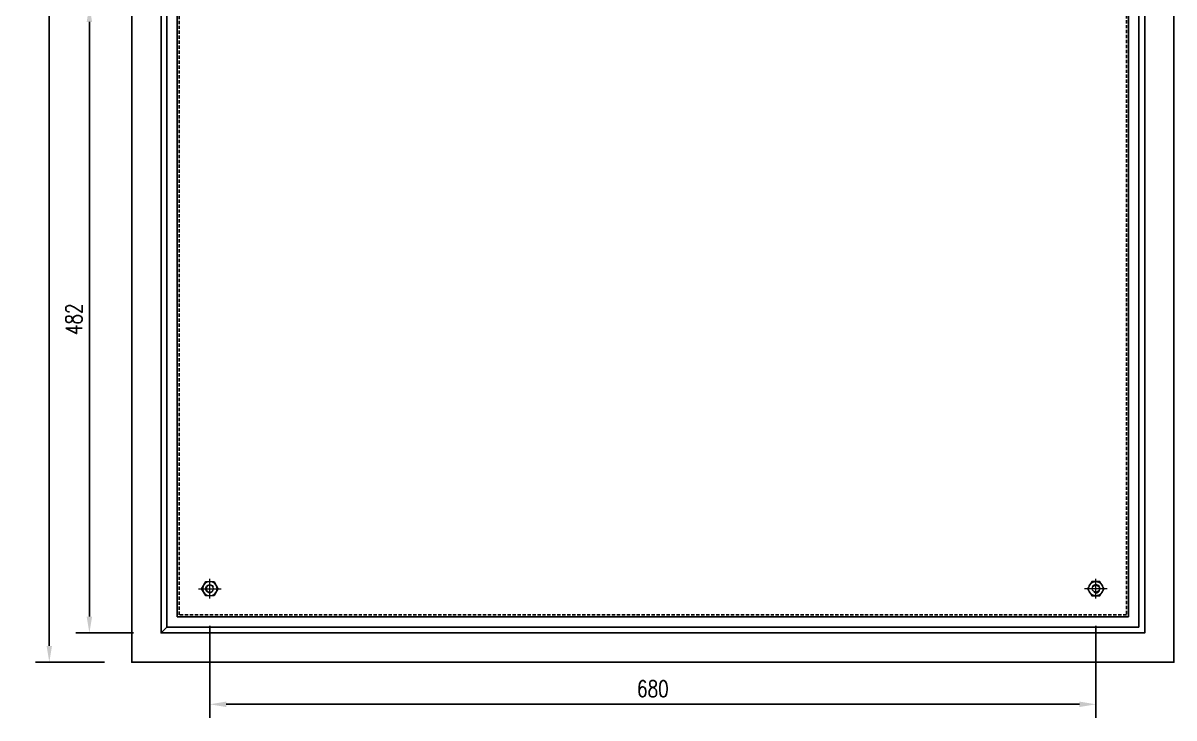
# Model space of a CAD drawing. Header units: millimetres. Extents: x 2153 to 5658, y -781 to 1156.
# Drawn here: x 4202 to 5085, y -185 to 348 of the extents above; entities that cross this region are included whole.
import ezdxf

# ---------------------------------------------------------------- set-up
doc = ezdxf.new("R2010")
doc.units = ezdxf.units.MM
doc.linetypes.add('CENTER', pattern=[2, 1.25, -0.25, 0.25, -0.25])
doc.linetypes.add('HIDDEN', pattern=[9.525, 6.35, -3.175])
for name, color, linetype in [('40GENE-102-DIMENSION', 40, 'Continuous'), ('47ELEC-102-PROYEC', 1, 'HIDDEN'), ('47ELEC-205-EQUIP', 5, 'Continuous')]:
    doc.layers.add(name, color=color, linetype=linetype)
doc.styles.add('ROMANS', font='romans.shx', dxfattribs={"width": 0.75})
doc.dimstyles.new('SNC-LAVALIN', dxfattribs={"dimscale": 0, "dimtxt": 2.5, "dimasz": 2.5, "dimexe": 1.5, "dimexo": 1, "dimgap": 1.25, "dimtad": 1, "dimdec": 0, "dimzin": 1, "dimdsep": 46, "dimtxsty": 'ROMANS', "dimcen": 0.09, "dimclrd": 256, "dimclre": 256, "dimclrt": 7, "dimadec": 0, "dimazin": 0, "dimtfac": 1, "dimtdec": 0, "dimtix": 1, "dimtmove": 2, "dimatfit": 3, "dimfxl": 1, "dimtfill": 1, "dimtolj": 1, "dimarcsym": 0})

# ---------------------------------------------------------------- blocks, each defined once
blk = doc.blocks.new('*D35')
at = {"layer": '40GENE-102-DIMENSION', "lineweight": -2, "transparency": 16777216}
for p, q in [((4264.05, 1057.26), (4211.31, 1057.26)), ((4221.81, 1044.66), (4221.81, -130.14)), ((4264.05, -142.74), (4211.31, -142.74))]:
    blk.add_line(p, q, dxfattribs=at)
at = {"layer": '40GENE-102-DIMENSION', "transparency": 16777216}
for points in [[(4219.71, 1044.66), (4223.91, 1044.66), (4221.81, 1057.26)], [(4219.71, -130.14), (4223.91, -130.14), (4221.81, -142.74)]]:
    blk.add_solid(points, dxfattribs=at)
at = {"layer": '40GENE-102-DIMENSION', "color": 0, "transparency": 16777216, "insert": (4209.91, 457.26), "char_height": 12.6, "attachment_point": 5, "rotation": 90, "style": 'ROMANS', "bg_fill": 3, "box_fill_scale": 1.1, "bg_fill_color": 256, "bg_fill_true_color": 13158600, "bg_fill_transparency": 0}
blk.add_mtext('\\A1;1200', dxfattribs=at)
blk = doc.blocks.new('*D40')
at = {"layer": '40GENE-102-DIMENSION', "lineweight": -2, "transparency": 16777216}
for p, q in [((4286.55, 361.33), (4242.08, 361.33)), ((4252.58, 348.73), (4252.58, -107.64)), ((4286.55, -120.24), (4242.08, -120.24))]:
    blk.add_line(p, q, dxfattribs=at)
at = {"layer": '40GENE-102-DIMENSION', "transparency": 16777216}
for points in [[(4250.48, 348.73), (4254.68, 348.73), (4252.58, 361.33)], [(4250.48, -107.64), (4254.68, -107.64), (4252.58, -120.24)]]:
    blk.add_solid(points, dxfattribs=at)
at = {"layer": '40GENE-102-DIMENSION', "color": 0, "transparency": 16777216, "insert": (4240.68, 120.54), "char_height": 12.6, "attachment_point": 5, "rotation": 90, "style": 'ROMANS', "bg_fill": 3, "box_fill_scale": 1.1, "bg_fill_color": 256, "bg_fill_true_color": 13158600, "bg_fill_transparency": 0}
blk.add_mtext('\\A1;482', dxfattribs=at)
blk = doc.blocks.new('nut 1-4')
at = {"color": 7, "linetype": 'CENTER', "lineweight": 5}
for p, q in [((-8.66, 0), (8.66, 0)), ((0, 7.5), (0, -7.5))]:
    blk.add_line(p, q, dxfattribs=at)
at = {"color": 7, "lineweight": 5}
blk.add_lwpolyline([(-3.18, 5.5), (-6.35, 0), (-3.18, -5.5), (3.18, -5.5), (6.35, 0), (3.18, 5.5)], close=True, dxfattribs=at)
for radius in [5.5, 2.68]:
    blk.add_circle((0, 0), radius, dxfattribs=at)
blk.add_arc((0, 0), 3.18, 60.61006, 330.61006, dxfattribs=at)
blk = doc.blocks.new('*D87')
at = {"layer": '40GENE-102-DIMENSION', "lineweight": -2, "transparency": 16777216}
for p, q in [((4345.05, -114.74), (4345.05, -185.47)), ((5025.05, -114.74), (5025.05, -185.47)), ((4357.65, -174.97), (5012.45, -174.97))]:
    blk.add_line(p, q, dxfattribs=at)
at = {"layer": '40GENE-102-DIMENSION', "transparency": 16777216}
for points in [[(4357.65, -172.87), (4357.65, -177.07), (4345.05, -174.97)], [(5012.45, -172.87), (5012.45, -177.07), (5025.05, -174.97)]]:
    blk.add_solid(points, dxfattribs=at)
at = {"layer": '40GENE-102-DIMENSION', "color": 0, "transparency": 16777216, "insert": (4685.05, -163.07), "char_height": 12.6, "attachment_point": 5, "style": 'ROMANS', "bg_fill": 3, "box_fill_scale": 1.1, "bg_fill_color": 256, "bg_fill_true_color": 13158600, "bg_fill_transparency": 0}
blk.add_mtext('\\A1;680', dxfattribs=at)

msp = doc.modelspace()

# ---------------------------------------------------------------- linework, layer by layer
at = {"layer": '47ELEC-102-PROYEC', "linetype": 'Continuous', "ltscale": 3}
msp.add_lwpolyline([(4320.05, 1022.26), (5050.05, 1022.26), (5050.05, -107.74), (4320.05, -107.74)], close=True, dxfattribs=at)
at = {"layer": '47ELEC-102-PROYEC', "ltscale": 0.4}
msp.add_lwpolyline([(4321.55, 1020.76), (5048.55, 1020.76), (5048.55, -106.24), (4321.55, -106.24)], close=True, dxfattribs=at)
at = {"layer": '47ELEC-205-EQUIP'}
msp.add_line((4307.55, -120.24), (4312.05, -115.74), dxfattribs=at)
for points in [[(4285.05, 1057.26), (5085.05, 1057.26), (5085.05, -142.74), (4285.05, -142.74)], [(4307.55, 1034.76), (5062.55, 1034.76), (5062.55, -120.24), (4307.55, -120.24)], [(4312.05, 1030.26), (5058.05, 1030.26), (5058.05, -115.74), (4312.05, -115.74)]]:
    msp.add_lwpolyline(points, close=True, dxfattribs=at)

# ---------------------------------------------------------------- block references
at = {"xscale": -1, "rotation": 180}
msp.add_blockref('nut 1-4', (4345.05, -86.24), dxfattribs=at)
at = {"rotation": 180}
msp.add_blockref('nut 1-4', (5025.05, -86.24), dxfattribs=at)

# ---------------------------------------------------------------- next in the draw order: dimensions: what is measured, and where the dimension line sits
at = {"layer": '40GENE-102-DIMENSION', "color": 0}
dim = msp.add_linear_dim(base=(4221.81, -142.74), p1=(4285.05, 1057.26), p2=(4285.05, -142.74), angle=90, dimstyle='SNC-LAVALIN', override={"dimscale": 7.000007, "dimtxt": 1.8, "dimasz": 1.8, "dimexo": 3, "dimgap": 0.8, "dimclrt": 0}, dxfattribs=at)
dim.commit()
dim.dimension.update_dxf_attribs({"geometry": '*D35', "text_midpoint": (4209.91, 457.26), "dimtype": 160})
dim = msp.add_linear_dim(base=(5025.05, -174.97), p1=(4345.05, -93.74), p2=(5025.05, -93.74), dimstyle='SNC-LAVALIN', override={"dimscale": 7.000007, "dimtxt": 1.8, "dimasz": 1.8, "dimexo": 3, "dimgap": 0.8, "dimclrt": 0}, dxfattribs=at)
dim.commit()
dim.dimension.update_dxf_attribs({"geometry": '*D87', "text_midpoint": (4685.05, -163.07)})

# ---------------------------------------------------------------- next in the draw order: dimensions: what is measured, and where the dimension line sits
dim = msp.add_linear_dim(base=(4252.58, -120.24), p1=(4307.55, 361.33), p2=(4307.55, -120.24), angle=90, dimstyle='SNC-LAVALIN', override={"dimscale": 7.000007, "dimtxt": 1.8, "dimasz": 1.8, "dimexo": 3, "dimgap": 0.8, "dimclrt": 0}, dxfattribs=at)
dim.commit()
dim.dimension.update_dxf_attribs({"geometry": '*D40', "text_midpoint": (4240.68, 120.54)})

doc.saveas('drawing.dxf')
